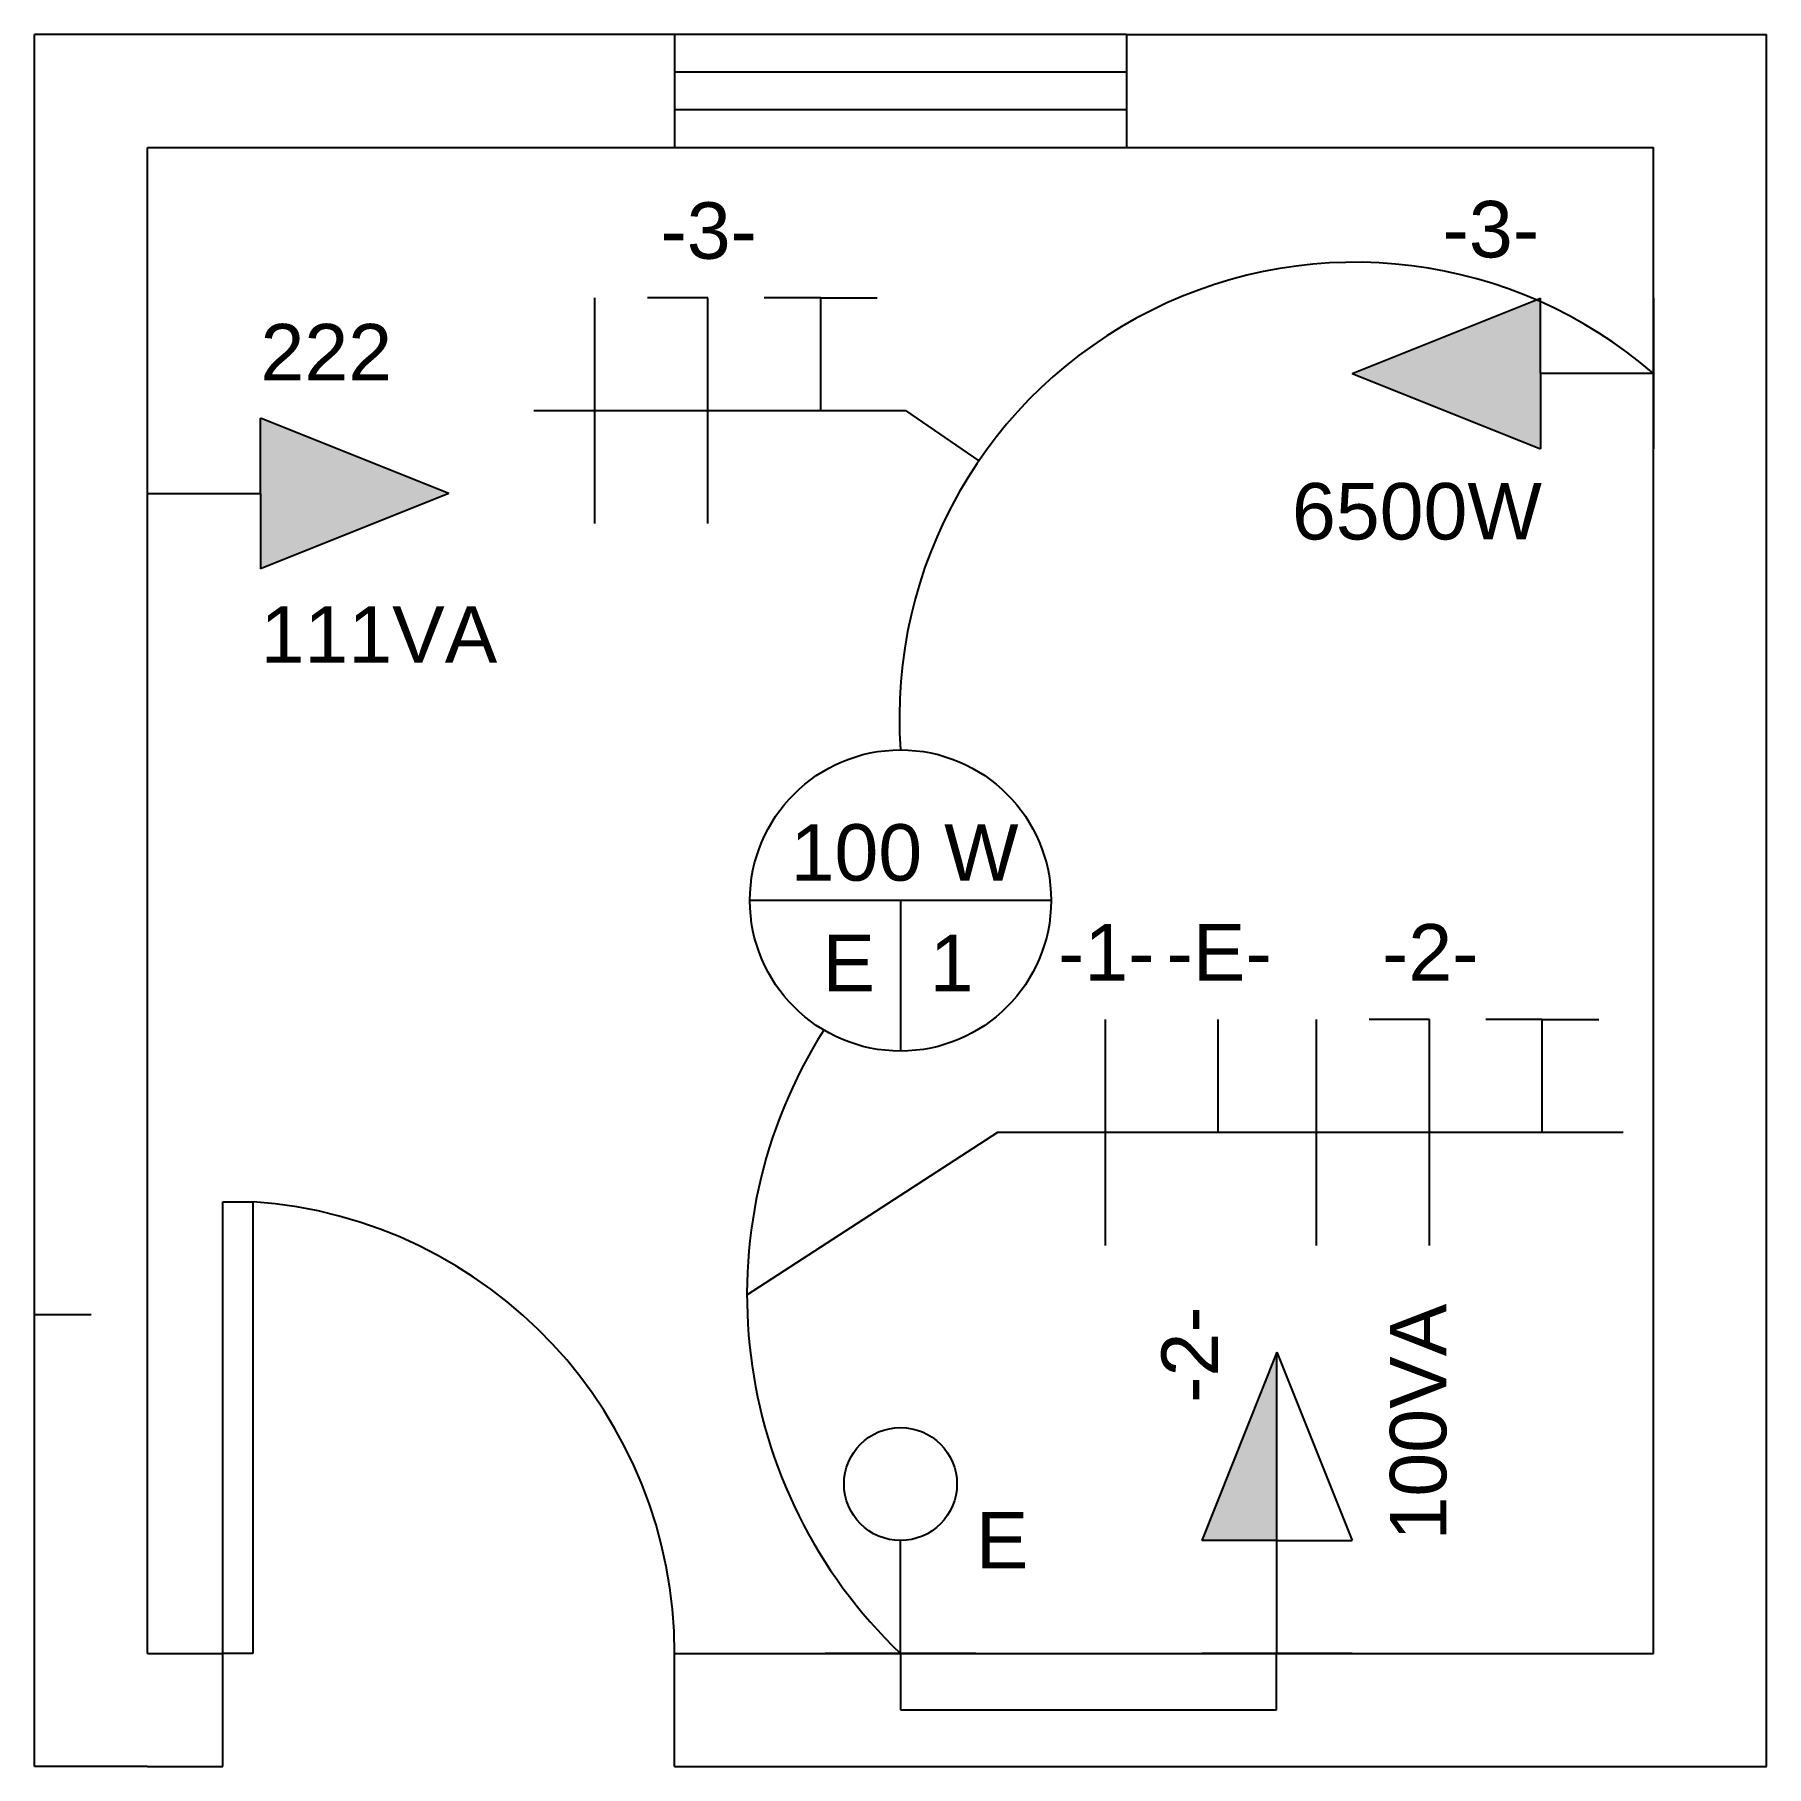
# Model space of a CAD drawing. Header units: millimetres. Extents: x 6.4 to 8.7, y 7.4 to 9.7.
import ezdxf
from ezdxf.enums import TextEntityAlignment as Align

# ---------------------------------------------------------------- set-up
doc = ezdxf.new("R2010")
doc.units = ezdxf.units.MM
doc.header["$LTSCALE"] = 0.2
doc.linetypes.add('DASHED', pattern=[19.05, 12.7, -6.35])
for name, color, linetype in [('CIRCUITOS', 250, 'Continuous'), ('ELETRODUTO_PAREDE', 251, 'DASHED'), ('ELETRODUTO_TETO', 251, 'Continuous'), ('ESQUADRIAS', 253, 'Continuous'), ('INTERRUPTORES', 250, 'Continuous'), ('luminarias', 250, 'Continuous'), ('PAREDES', 253, 'Continuous'), ('TOMADAS', 250, 'Continuous')]:
    doc.layers.add(name, color=color, linetype=linetype)
doc.styles.get("Standard").update_dxf_attribs({"font": 'Arial'})

# ---------------------------------------------------------------- blocks, each defined once
blk = doc.blocks.new('TOMADA_ALTA')
blk.add_hatch(color=256).paths.add_polyline_path([(0.4, 0), (0.15, 0.1), (0.15, 0.0026), (0.15, 0), (0.15, -0.0026), (0.15, -0.1)])
for p, q in [((0, -0.1), (0, 0.1)), ((0.15, 0), (0.15, 0.1)), ((0.4, 0), (0.15, 0.1)), ((0, 0), (0.15, 0)), ((0.15, 0), (0.15, -0.1)), ((0.4, 0), (0.15, -0.1))]:
    blk.add_line(p, q)
for tag, p in [('CIRC_NUM', (0.15, 0.15)), ('POT_TOM', (0.15, -0.225))]:
    blk.add_attdef(tag, p, '', height=0.075)
blk = doc.blocks.new('TOMADA_MEDIA')
blk.add_hatch(color=256).paths.add_polyline_path([(0.4, 0), (0.15, 0.1), (0.15, 0.0008), (0.15, 0), (0.1508, 0)])
for p, q in [((0, -0.1), (0, 0.1)), ((0.15, 0), (0.15, 0.1)), ((0.4, 0), (0.15, 0.1)), ((0, 0), (0.15, 0)), ((0.15, 0), (0.15, -0.1)), ((0.15, 0), (0.4, 0)), ((0.4, 0), (0.15, -0.1))]:
    blk.add_line(p, q)
for tag, p in [('CIRC_NUM', (0.15, 0.15)), ('POT_TOM', (0.15, -0.225))]:
    blk.add_attdef(tag, p, '', height=0.075)
blk = doc.blocks.new('PORTA_60')
for p, q in [((0, 0.6), (0.04, 0.6)), ((0, 0), (0, 0.6)), ((0.04, 0.6), (0.04, 0)), ((0.04, 0), (0, 0))]:
    blk.add_line(p, q)
blk.add_arc((-0.0014, 0), 0.6014, 0, 86.0501)
blk = doc.blocks.new('INTERRUPTOR_SIMPLES')
for p, q in [((0, -0.1), (0, 0.1)), ((0, 0), (0.15, 0))]:
    blk.add_line(p, q)
blk.add_circle((0.225, 0), 0.075)
blk.add_attdef('INT_LET', (0.225, 0.1084), '', height=0.075)
blk = doc.blocks.new('FASE_NEUTRO_TERRA')
for p, q in [((-0.15, -0.15), (-0.15, 0.15)), ((0, 0.15), (-0.08, 0.15)), ((0, -0.15), (0, 0.15)), ((0.15, 0.15), (0.075, 0.15)), ((0.15, 0), (0.15, 0.15)), ((0.15, 0.15), (0.225, 0.15))]:
    blk.add_line(p, q)
blk.add_attdef('FNT', text='', height=0.075).set_placement((0.795209, 0.2017), align=Align.CENTER)
blk = doc.blocks.new('FASE_RETORNO')
for p, q in [((-0.0814, -0.15), (-0.0814, 0.15)), ((0.0686, 0), (0.0686, 0.15))]:
    blk.add_line(p, q)
for tag, p in [('F', (-0.752867, 0.2017)), ('R', (-0.60252, 0.2017))]:
    blk.add_attdef(tag, text='', height=0.075).set_placement(p, align=Align.CENTER)

msp = doc.modelspace()

# ---------------------------------------------------------------- linework, layer by layer
at = {"linetype": 'ByBlock'}
for p, q in [((7.85, 9.7), (6.4, 9.7)), ((6.4, 7.4), (6.4, 9.7)), ((7.85, 9.7), (8.7, 9.7)), ((8.7, 7.4), (8.7, 9.7)), ((6.55, 7.4), (6.4, 7.4)), ((8.55, 7.4), (8.7, 7.4))]:
    msp.add_line(p, q, dxfattribs=at)
at = {"layer": 'CIRCUITOS'}
for p, q in [((7.063, 9.2006), (7.5566, 9.2006)), ((7.5566, 9.2006), (7.6541, 9.1339)), ((7.6787, 8.2419), (7.3462, 8.0261)), ((8.5099, 8.2419), (7.6787, 8.2419))]:
    msp.add_line(p, q, dxfattribs=at)
at = {"layer": 'ELETRODUTO_PAREDE'}
for p, q in [((6.4, 8), (6.475, 8)), ((7.55, 7.55), (7.55, 7.475)), ((8.0492, 7.475), (8.0492, 7.55)), ((7.55, 7.475), (8.0492, 7.475))]:
    msp.add_line(p, q, dxfattribs=at)
at = {"layer": 'ELETRODUTO_TETO'}
for centre, radius, start, end in [((8.1537, 8.7925), 0.605162, 49.0868, 184.0232), ((8.0041, 8.0261), 0.657959, 147.6787, 226.3548)]:
    msp.add_arc(centre, radius, start, end, dxfattribs=at)
at = {"layer": 'ESQUADRIAS'}
for p, q in [((7.25, 9.7), (7.25, 9.55)), ((7.85, 9.7), (7.85, 9.55)), ((7.85, 9.65), (7.25, 9.65)), ((7.85, 9.6), (7.25, 9.6))]:
    msp.add_line(p, q, dxfattribs=at)
at = {"layer": 'luminarias'}
for p, q in [((7.75, 8.55), (7.35, 8.55)), ((7.55, 8.55), (7.55, 8.35))]:
    msp.add_line(p, q, dxfattribs=at)
msp.add_circle((7.55, 8.55), 0.2, dxfattribs=at)
at = {"layer": 'PAREDES'}
for p, q in [((6.55, 9.55), (8.55, 9.55)), ((6.55, 7.55), (6.55, 9.55)), ((8.55, 7.55), (8.55, 9.55)), ((6.55, 7.55), (6.65, 7.55)), ((6.65, 7.4), (6.65, 7.55)), ((7.25, 7.55), (8.55, 7.55)), ((7.25, 7.4), (7.25, 7.55)), ((6.55, 7.4), (6.65, 7.4)), ((7.25, 7.4), (8.55, 7.4))]:
    msp.add_line(p, q, dxfattribs=at)

# ---------------------------------------------------------------- block references
at = {"linetype": 'ByBlock'}
msp.add_blockref('TOMADA_ALTA', (6.55, 9.090707), dxfattribs=at).add_auto_attribs({'CIRC_NUM': '222', 'POT_TOM': '111VA'})
at = {"layer": 'CIRCUITOS'}
ref = msp.add_blockref('FASE_NEUTRO_TERRA', (7.2941, 9.2006), dxfattribs=at)
ref.add_attrib('FNT', '-3-', dxfattribs={"layer": '0', "height": 0.075}).set_placement((7.295289, 9.4023), align=Align.CENTER)
ref = msp.add_blockref('FASE_RETORNO', (7.9035, 8.2419), dxfattribs=at)
ref.add_attrib('F', '-1-', dxfattribs={"layer": '0', "height": 0.075}).set_placement((7.823289, 8.4437), align=Align.CENTER)
ref.add_attrib('R', '-E-', dxfattribs={"layer": '0', "height": 0.075}).set_placement((7.973188, 8.4437), align=Align.CENTER)
ref = msp.add_blockref('FASE_NEUTRO_TERRA', (8.2524, 8.2419), dxfattribs=at)
ref.add_attrib('FNT', '-2-', dxfattribs={"layer": '0', "height": 0.075}).set_placement((8.253589, 8.4437), align=Align.CENTER)
at = {"layer": 'ESQUADRIAS'}
msp.add_blockref('PORTA_60', (6.65, 7.55), dxfattribs=at)
at = {"layer": 'INTERRUPTORES'}
ref = msp.add_blockref('INTERRUPTOR_SIMPLES', (7.55, 7.55), dxfattribs=dict(at, rotation=90))
ref.add_attrib('INT_LET', 'E', (7.65, 7.6628), dxfattribs={"layer": '0', "height": 0.075})
at = {"layer": 'TOMADAS'}
ref = msp.add_blockref('TOMADA_ALTA', (8.55, 9.2498), dxfattribs=dict(at, rotation=180))
ref.add_attrib('CIRC_NUM', '-3-', (8.27, 9.4041), dxfattribs={"layer": '0', "height": 0.075})
ref.add_attrib('POT_TOM', '6500W', (8.0699, 9.0295), dxfattribs={"layer": '0', "height": 0.075})
ref = msp.add_blockref('TOMADA_MEDIA', (8.05, 7.55), dxfattribs=dict(at, rotation=90))
ref.add_attrib('CIRC_NUM', '-2-', (7.9716, 7.8829), dxfattribs={"layer": '0', "height": 0.075, "rotation": 90})
ref.add_attrib('POT_TOM', '100VA', (8.275, 7.7), dxfattribs={"layer": '0', "height": 0.075, "rotation": 90})

# ---------------------------------------------------------------- texts
at = {"layer": 'luminarias'}
for s, p in [('100 W', (7.404, 8.5763)), ('E', (7.4464, 8.4295)), ('1', (7.5887, 8.4295))]:
    msp.add_text(s, height=0.075, dxfattribs=at).set_placement(p)

doc.saveas('drawing.dxf')
